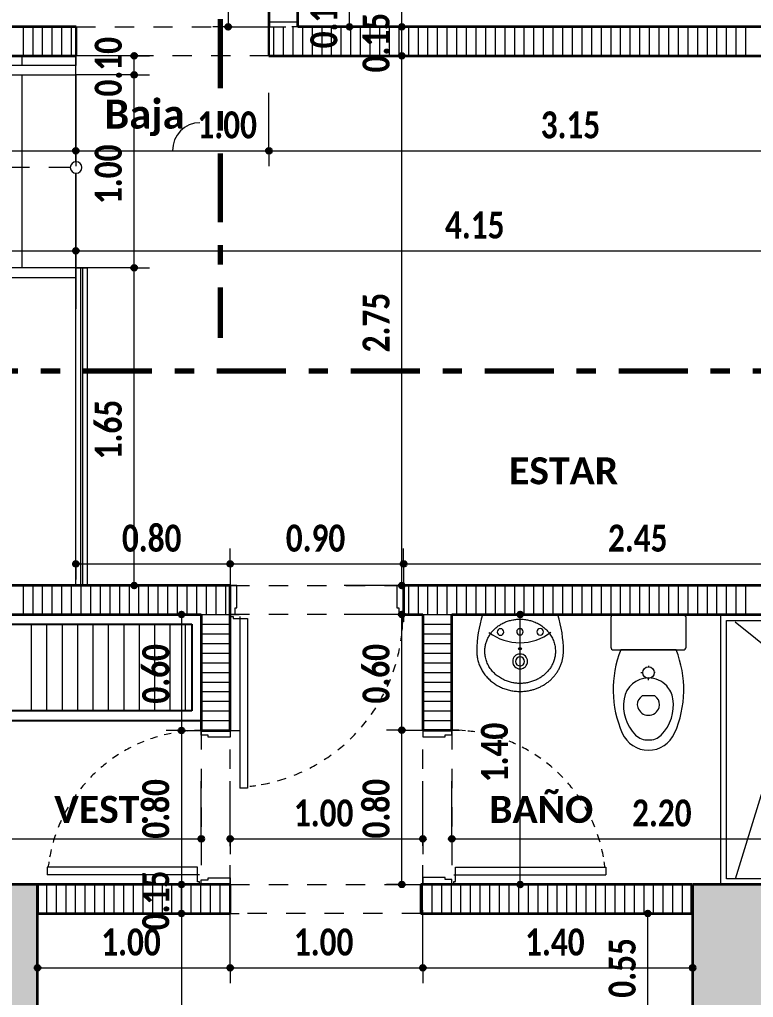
# Model space of a CAD drawing. Header units: metres. Extents: x -144 to 1000, y -717 to 29.
# Drawn here: x 891.48 to 895.29, y -557.86 to -552.79 of the extents above; entities that cross this region are included whole.
import ezdxf

# ---------------------------------------------------------------- set-up
doc = ezdxf.new("R2010")
doc.units = ezdxf.units.M
for name, pattern in [('Basculante', [0.11625, 0.075, -0.04125]), ('basculante modificado', [0.18, 0.1125, -0.0675]), ('Dash Dot 3_16_', [0.595313, 0.357187, -0.119063, 0, -0.119063]), ('Trazo', [0.45, 0.225, -0.225])]:
    doc.linetypes.add(name, pattern=pattern)
doc.layers.get('0').update_dxf_attribs({"color": 1})
for name, color, linetype, lineweight in [('A-ANNO-DIMS', 1, 'Continuous', 9), ('A-DETL', 1, 'Continuous', 9), ('A-DETL-GENF', 1, 'Continuous', 9), ('A-DETL-MEDM', 1, 'Continuous', 30), ('A-DETL-THIN', 1, 'Continuous', 9), ('A-DOOR', 1, 'Continuous', 9), ('A-DOOR-FRAM', 1, 'Continuous', 9), ('A-DOOR-HDLN', 1, 'Trazo', 20), ('A-FLOR', 2, 'Continuous', 9), ('A-FLOR-HRAL', 1, 'Continuous', 9), ('A-GENM', 1, 'Continuous', 9), ('A-WALL', 4, 'Continuous', 9), ('G-ANNO-SYMB', 1, 'Continuous', 9), ('G-ANNO-TEXT', 2, 'Continuous', 9), ('P-SANR-FIXT', 1, 'Continuous', 9), ('S-COLS', 7, 'Continuous', 9)]:
    doc.layers.add(name, color=color, linetype=linetype, lineweight=lineweight)
doc.layers.add('A-WALL-PATT', color=7, linetype='Continuous', lineweight=35, true_color=0x9c9c9c)
doc.styles.add('Calibri_B', font='calibrib.ttf', dxfattribs={"height": 0.165})
doc.styles.add('Calibri_B_1', font='calibrib.ttf', dxfattribs={"height": 0.135})
doc.styles.add('Calibri_B_4', font='calibrib.ttf', dxfattribs={"height": 0.1125})

# ---------------------------------------------------------------- blocks, each defined once
blk = doc.blocks.new('J')
at = {"layer": 'A-ANNO-DIMS', "lineweight": 25}
h = blk.add_hatch(color=256, dxfattribs=at)
edge = h.paths.add_edge_path()
edge.add_arc((885.8591, -493.9757), 0.015, 0, 360)
h = blk.add_hatch(color=256, dxfattribs=at)
edge = h.paths.add_edge_path()
edge.add_arc((886.4896, -493.9757), 0.015, 0, 360)
h = blk.add_hatch(color=256, dxfattribs=at)
edge = h.paths.add_edge_path()
edge.add_arc((886.7606, -493.9757), 0.015, 0, 360)
h = blk.add_hatch(color=256, dxfattribs=at)
edge = h.paths.add_edge_path()
edge.add_arc((886.7606, -493.9757), 0.015, 0, 360)
h = blk.add_hatch(color=256, dxfattribs=at)
edge = h.paths.add_edge_path()
edge.add_arc((885.3708, -494.1257), 0.015, 0, 360)
h = blk.add_hatch(color=256, dxfattribs=at)
edge = h.paths.add_edge_path()
edge.add_arc((886.7606, -494.1257), 0.015, 0, 360)
h = blk.add_hatch(color=256, dxfattribs=at)
edge = h.paths.add_edge_path()
edge.add_arc((886.7606, -494.1257), 0.015, 0, 360)
h = blk.add_hatch(color=256, dxfattribs=at)
edge = h.paths.add_edge_path()
edge.add_arc((885.3708, -494.2257), 0.015, 0, 360)
h = blk.add_hatch(color=256, dxfattribs=at)
edge = h.paths.add_edge_path()
edge.add_arc((885.3708, -494.2257), 0.015, 0, 360)
h = blk.add_hatch(color=256, dxfattribs=at)
edge = h.paths.add_edge_path()
edge.add_arc((885.0692, -494.6186), 0.015, 0, 360)
h = blk.add_hatch(color=256, dxfattribs=at)
edge = h.paths.add_edge_path()
edge.add_arc((885.0692, -494.6186), 0.015, 0, 360)
h = blk.add_hatch(color=256, dxfattribs=at)
edge = h.paths.add_edge_path()
edge.add_arc((886.0711, -494.6186), 0.015, 0, 360)
h = blk.add_hatch(color=256, dxfattribs=at)
edge = h.paths.add_edge_path()
edge.add_arc((886.0711, -494.6186), 0.015, 0, 360)
h = blk.add_hatch(color=256, dxfattribs=at)
edge = h.paths.add_edge_path()
edge.add_arc((885.0692, -495.1379), 0.015, 0, 360)
h = blk.add_hatch(color=256, dxfattribs=at)
edge = h.paths.add_edge_path()
edge.add_arc((885.0692, -495.1379), 0.015, 0, 360)
h = blk.add_hatch(color=256, dxfattribs=at)
edge = h.paths.add_edge_path()
edge.add_arc((885.3708, -495.2257), 0.015, 0, 360)
h = blk.add_hatch(color=256, dxfattribs=at)
edge = h.paths.add_edge_path()
edge.add_arc((885.3708, -495.2257), 0.015, 0, 360)
h = blk.add_hatch(color=256, dxfattribs=at)
edge = h.paths.add_edge_path()
edge.add_arc((885.0692, -496.7623), 0.015, 0, 360)
h = blk.add_hatch(color=256, dxfattribs=at)
edge = h.paths.add_edge_path()
edge.add_arc((885.8699, -496.7623), 0.015, 0, 360)
h = blk.add_hatch(color=256, dxfattribs=at)
edge = h.paths.add_edge_path()
edge.add_arc((885.8699, -496.7623), 0.015, 0, 360)
h = blk.add_hatch(color=256, dxfattribs=at)
edge = h.paths.add_edge_path()
edge.add_arc((886.7699, -496.7623), 0.015, 0, 360)
h = blk.add_hatch(color=256, dxfattribs=at)
edge = h.paths.add_edge_path()
edge.add_arc((886.7699, -496.7623), 0.015, 0, 360)
h = blk.add_hatch(color=256, dxfattribs=at)
edge = h.paths.add_edge_path()
edge.add_arc((885.3708, -496.8744), 0.015, 0, 360)
h = blk.add_hatch(color=256, dxfattribs=at)
edge = h.paths.add_edge_path()
edge.add_arc((886.7606, -496.8744), 0.015, 0, 360)
h = blk.add_hatch(color=256, dxfattribs=at)
edge = h.paths.add_edge_path()
edge.add_arc((885.6171, -497.0244), 0.015, 0, 360)
h = blk.add_hatch(color=256, dxfattribs=at)
edge = h.paths.add_edge_path()
edge.add_arc((886.7606, -497.0244), 0.015, 0, 360)
h = blk.add_hatch(color=256, dxfattribs=at)
edge = h.paths.add_edge_path()
edge.add_arc((887.3749, -497.0244), 0.015, 0, 360)
h = blk.add_hatch(color=256, dxfattribs=at)
edge = h.paths.add_edge_path()
edge.add_arc((885.6171, -497.6255), 0.015, 0, 360)
h = blk.add_hatch(color=256, dxfattribs=at)
edge = h.paths.add_edge_path()
edge.add_arc((885.6171, -497.6255), 0.015, 0, 360)
h = blk.add_hatch(color=256, dxfattribs=at)
edge = h.paths.add_edge_path()
edge.add_arc((886.7606, -497.6244), 0.015, 0, 360)
h = blk.add_hatch(color=256, dxfattribs=at)
edge = h.paths.add_edge_path()
edge.add_arc((886.7606, -497.6244), 0.015, 0, 360)
h = blk.add_hatch(color=256, dxfattribs=at)
edge = h.paths.add_edge_path()
edge.add_arc((885.7199, -498.1881), 0.015, 0, 360)
h = blk.add_hatch(color=256, dxfattribs=at)
edge = h.paths.add_edge_path()
edge.add_arc((885.8699, -498.1881), 0.015, 0, 360)
h = blk.add_hatch(color=256, dxfattribs=at)
edge = h.paths.add_edge_path()
edge.add_arc((886.8699, -498.1881), 0.015, 0, 360)
h = blk.add_hatch(color=256, dxfattribs=at)
edge = h.paths.add_edge_path()
edge.add_arc((887.0199, -498.1881), 0.015, 0, 360)
h = blk.add_hatch(color=256, dxfattribs=at)
edge = h.paths.add_edge_path()
edge.add_arc((885.6171, -498.4255), 0.015, 0, 360)
h = blk.add_hatch(color=256, dxfattribs=at)
edge = h.paths.add_edge_path()
edge.add_arc((885.6171, -498.4255), 0.015, 0, 360)
h = blk.add_hatch(color=256, dxfattribs=at)
edge = h.paths.add_edge_path()
edge.add_arc((886.7606, -498.4244), 0.015, 0, 360)
h = blk.add_hatch(color=256, dxfattribs=at)
edge = h.paths.add_edge_path()
edge.add_arc((887.3749, -498.4254), 0.015, 0, 360)
h = blk.add_hatch(color=256, dxfattribs=at)
edge = h.paths.add_edge_path()
edge.add_arc((885.6171, -498.5754), 0.015, 0, 360)
h = blk.add_hatch(color=256, dxfattribs=at)
edge = h.paths.add_edge_path()
edge.add_arc((885.6171, -498.5754), 0.015, 0, 360)
h = blk.add_hatch(color=256, dxfattribs=at)
edge = h.paths.add_edge_path()
edge.add_arc((888.0379, -498.5754), 0.015, 0, 360)
h = blk.add_hatch(color=256, dxfattribs=at)
edge = h.paths.add_edge_path()
edge.add_arc((884.8701, -498.8573), 0.015, 0, 360)
h = blk.add_hatch(color=256, dxfattribs=at)
edge = h.paths.add_edge_path()
edge.add_arc((885.8699, -498.8573), 0.015, 0, 360)
h = blk.add_hatch(color=256, dxfattribs=at)
edge = h.paths.add_edge_path()
edge.add_arc((885.8699, -498.8573), 0.015, 0, 360)
h = blk.add_hatch(color=256, dxfattribs=at)
edge = h.paths.add_edge_path()
edge.add_arc((886.8699, -498.8573), 0.015, 0, 360)
h = blk.add_hatch(color=256, dxfattribs=at)
edge = h.paths.add_edge_path()
edge.add_arc((886.8699, -498.8573), 0.015, 0, 360)
h = blk.add_hatch(color=256, dxfattribs=at)
edge = h.paths.add_edge_path()
edge.add_arc((888.2701, -498.8573), 0.015, 0, 360)
at = {"layer": 'S-COLS', "true_color": 0x5c5c5c}
h = blk.add_hatch(color=251, dxfattribs=at)
h.paths.add_polyline_path([(870.37, -509.2755), (870.87, -509.2755), (870.87, -508.3755), (870.37, -508.3755), (870.37, -509.0244)])
h.paths.add_polyline_path([(888.6298, -509.2755), (888.6698, -509.2755), (888.6698, -508.3755), (888.1698, -508.3755), (888.1698, -509.2755), (888.5948, -509.2755)])
h.paths.add_polyline_path([(878.57, -509.2754), (878.57, -508.3754), (878.07, -508.3754), (878.07, -509.2754)])
h.paths.add_polyline_path([(884.87, -501.5754), (884.8701, -501.5754), (884.8698, -498.4254), (884.3701, -498.4255), (884.3701, -501.5754), (884.72, -501.5754)])
h.paths.add_polyline_path([(876.2698, -501.5754), (876.27, -501.5752), (876.2696, -501.0755), (874.5698, -501.0755), (874.5698, -498.9255), (876.2701, -498.9255), (876.2696, -498.4255), (874.2698, -498.4256), (874.2699, -501.5754), (876.2696, -501.5754)])
h.paths.add_polyline_path([(878.57, -501.5754), (878.57, -500.6754), (878.07, -500.6754), (878.07, -501.5754)])
h.paths.add_polyline_path([(870.3699, -501.5754), (870.8699, -501.5754), (870.8699, -500.8755), (870.3699, -500.8755), (870.3699, -501.5004)])
h.paths.add_polyline_path([(888.6701, -501.5754), (888.6701, -500.8755), (888.2701, -500.8755), (888.2701, -501.5754)])
h.paths.add_polyline_path([(878.5701, -499.3255), (878.5701, -498.4255), (878.0701, -498.4255), (878.0701, -499.3255)])
h.paths.add_polyline_path([(870.8698, -499.1255), (870.8698, -498.4244), (870.3698, -498.4255), (870.3698, -499.1255), (870.7279, -499.1255)])
h.paths.add_polyline_path([(888.5707, -499.1255), (888.6701, -499.1255), (888.6701, -498.4244), (888.2701, -498.4255), (888.2701, -499.1255), (888.5457, -499.1255)])
h.paths.add_polyline_path([(888.605, -490.4255), (888.67, -490.4255), (888.67, -489.5255), (888.17, -489.5255), (888.17, -490.4255), (888.5364, -490.4255)])
h.paths.add_polyline_path([(878.42, -490.4255), (878.57, -490.4255), (878.57, -489.5255), (878.07, -489.5255), (878.07, -490.4255), (878.27, -490.4255)])
h.paths.add_polyline_path([(870.57, -489.8255), (871.47, -489.8255), (871.47, -489.3255), (870.57, -489.3255), (870.57, -489.7155)])
at = {"layer": 'A-ANNO-DIMS'}
for p, q in [((886.7606, -493.9757), (886.7606, -490.4255)), ((885.8591, -492.5757), (885.8591, -493.9757)), ((886.4896, -493.9757), (886.4896, -493.8757)), ((885.8591, -493.9757), (885.7791, -493.9757)), ((885.8591, -493.9757), (886.1591, -493.9757)), ((886.4896, -493.9757), (886.1896, -493.9757)), ((886.7606, -493.9757), (886.4606, -493.9757)), ((886.7606, -493.9757), (886.4606, -493.9757)), ((886.4896, -493.9757), (886.5696, -493.9757)), ((886.7606, -494.1257), (886.7606, -493.9757)), ((886.7606, -493.9757), (886.8406, -493.9757)), ((886.7606, -493.9757), (886.8406, -493.9757)), ((885.3708, -494.1257), (885.0708, -494.1257)), ((885.3708, -494.2257), (885.3708, -494.1257)), ((885.3708, -494.1257), (885.4508, -494.1257)), ((886.7606, -494.1257), (886.4606, -494.1257)), ((886.7606, -494.1257), (886.4606, -494.1257)), ((886.7606, -496.8744), (886.7606, -494.1257)), ((886.7606, -494.1257), (886.8406, -494.1257)), ((886.7606, -494.1257), (886.8406, -494.1257)), ((885.3708, -494.2257), (885.0708, -494.2257)), ((885.3708, -494.2257), (885.0708, -494.2257)), ((885.3708, -495.2257), (885.3708, -494.2257)), ((885.3708, -494.2257), (885.4508, -494.2257)), ((885.3708, -494.2257), (885.4508, -494.2257)), ((885.0692, -494.6186), (885.0692, -494.3186)), ((885.0692, -494.6186), (885.0692, -494.3186)), ((886.0711, -494.6186), (886.0711, -494.3186)), ((886.0711, -494.6186), (886.0711, -494.3186)), ((881.17, -494.6186), (885.0692, -494.6186)), ((885.0692, -494.6186), (885.0692, -494.6986)), ((885.0692, -494.6186), (886.0711, -494.6186)), ((885.0692, -494.6186), (885.0692, -494.6986)), ((886.0711, -494.6186), (886.0711, -494.6986)), ((886.0711, -494.6186), (889.22, -494.6186)), ((886.0711, -494.6186), (886.0711, -494.6986)), ((885.0692, -495.1379), (885.0692, -494.8379)), ((885.0692, -495.1379), (885.0692, -495.0579)), ((882.2697, -495.1379), (885.0692, -495.1379)), ((885.0692, -495.1379), (885.0692, -495.2179)), ((885.0692, -495.1379), (889.22, -495.1379)), ((885.0692, -495.1379), (885.0692, -495.4379)), ((885.3708, -495.2257), (885.0708, -495.2257)), ((885.3708, -495.2257), (885.0708, -495.2257)), ((885.3708, -496.8744), (885.3708, -495.2257)), ((885.3708, -495.2257), (885.4508, -495.2257)), ((885.3708, -495.2257), (885.4508, -495.2257)), ((885.0692, -496.7623), (885.0692, -496.4623)), ((885.8699, -496.7623), (885.8699, -496.6823)), ((885.8699, -496.7623), (885.8699, -496.6823)), ((886.7699, -496.7623), (886.7699, -496.6823)), ((886.7699, -496.7623), (886.7699, -496.6823)), ((885.0692, -496.7623), (885.8699, -496.7623)), ((885.0692, -496.7623), (885.0692, -496.8423)), ((885.8699, -496.7623), (885.8699, -497.0623)), ((885.8699, -496.7623), (886.7699, -496.7623)), ((885.8699, -496.7623), (885.8699, -497.0623)), ((886.7699, -496.7623), (886.7699, -497.0623)), ((886.7699, -496.7623), (889.22, -496.7623)), ((886.7699, -496.7623), (886.7699, -497.0623)), ((885.3708, -496.8744), (885.0708, -496.8744)), ((885.3708, -496.8744), (885.4508, -496.8744)), ((886.7606, -496.8744), (886.4606, -496.8744)), ((886.7606, -496.8744), (886.8406, -496.8744)), ((885.6171, -497.0244), (885.5371, -497.0244)), ((885.6171, -497.0244), (885.6171, -497.6255)), ((885.6171, -497.0244), (885.9171, -497.0244)), ((886.7606, -497.0244), (886.4606, -497.0244)), ((886.7606, -497.6244), (886.7606, -497.0244)), ((886.7606, -497.0244), (886.8406, -497.0244)), ((887.3749, -497.0244), (887.0749, -497.0244)), ((887.3749, -498.4254), (887.3749, -497.0244)), ((887.3749, -497.0244), (887.4549, -497.0244)), ((885.6171, -497.6255), (885.5371, -497.6255)), ((885.6171, -497.6255), (885.5371, -497.6255)), ((885.6171, -497.6255), (885.9171, -497.6255)), ((885.6171, -497.6255), (885.6171, -498.4255)), ((885.6171, -497.6255), (885.9171, -497.6255)), ((886.7606, -497.6244), (886.6806, -497.6244)), ((886.7606, -497.6244), (886.6806, -497.6244)), ((886.7606, -498.4244), (886.7606, -497.6244)), ((886.7606, -497.6244), (887.0606, -497.6244)), ((886.7606, -497.6244), (887.0606, -497.6244)), ((885.7199, -498.1881), (885.7199, -497.8881)), ((885.8699, -498.1881), (885.8699, -497.8881)), ((886.8699, -498.1881), (886.8699, -497.8881)), ((887.0199, -498.1881), (887.0199, -497.8881)), ((883.1158, -498.1881), (885.7199, -498.1881)), ((885.7199, -498.1881), (885.7199, -498.2681)), ((885.8699, -498.1881), (886.8699, -498.1881)), ((885.8699, -498.1881), (885.8699, -498.2681)), ((886.8699, -498.1881), (886.8699, -498.2681)), ((887.0199, -498.1881), (889.22, -498.1881)), ((887.0199, -498.1881), (887.0199, -498.2681)), ((885.6171, -498.4255), (885.5371, -498.4255)), ((885.6171, -498.4255), (885.5371, -498.4255)), ((885.6171, -498.4255), (885.6171, -498.5754)), ((885.6171, -498.4255), (885.9171, -498.4255)), ((885.6171, -498.4255), (885.9171, -498.4255)), ((886.7606, -498.4244), (886.6806, -498.4244)), ((886.7606, -498.4244), (887.0606, -498.4244)), ((887.3749, -498.4254), (887.0749, -498.4254)), ((887.3749, -498.4254), (887.4549, -498.4254)), ((884.8701, -498.8573), (884.8701, -498.5573)), ((885.6171, -498.5754), (885.5371, -498.5754)), ((885.6171, -498.5754), (885.5371, -498.5754)), ((885.6171, -498.5754), (885.9171, -498.5754)), ((885.6171, -498.5754), (885.6171, -501.9754)), ((885.6171, -498.5754), (885.9171, -498.5754)), ((885.8699, -498.8573), (885.8699, -498.5573)), ((885.8699, -498.8573), (885.8699, -498.5573)), ((886.8699, -498.8573), (886.8699, -498.5573)), ((886.8699, -498.8573), (886.8699, -498.5573)), ((888.0379, -498.5754), (887.7379, -498.5754)), ((888.0379, -499.1255), (888.0379, -498.5754)), ((888.0379, -498.5754), (888.1179, -498.5754)), ((888.2701, -498.8573), (888.2701, -498.5573)), ((884.8701, -498.8573), (885.8699, -498.8573)), ((884.8701, -498.8573), (884.8701, -498.9373)), ((885.8699, -498.8573), (885.8699, -498.9373)), ((885.8699, -498.8573), (886.8699, -498.8573)), ((885.8699, -498.8573), (885.8699, -498.9373)), ((886.8699, -498.8573), (886.8699, -498.9373)), ((886.8699, -498.8573), (888.2701, -498.8573)), ((886.8699, -498.8573), (886.8699, -498.9373)), ((888.2701, -498.8573), (888.2701, -498.9373))]:
    blk.add_line(p, q, dxfattribs=at)
at = {"layer": 'A-ANNO-DIMS', "lineweight": 25}
for centre in [(885.8591, -493.9757), (886.4896, -493.9757), (886.7606, -493.9757), (886.7606, -493.9757), (885.3708, -494.1257), (886.7606, -494.1257), (886.7606, -494.1257), (885.3708, -494.2257), (885.3708, -494.2257), (885.0692, -494.6186), (885.0692, -494.6186), (886.0711, -494.6186), (886.0711, -494.6186), (885.0692, -495.1379), (885.0692, -495.1379), (885.3708, -495.2257), (885.3708, -495.2257), (885.0692, -496.7623), (885.8699, -496.7623), (885.8699, -496.7623), (886.7699, -496.7623), (886.7699, -496.7623), (885.3708, -496.8744), (886.7606, -496.8744), (885.6171, -497.0244), (886.7606, -497.0244), (887.3749, -497.0244), (885.6171, -497.6255), (885.6171, -497.6255), (886.7606, -497.6244), (886.7606, -497.6244), (885.7199, -498.1881), (885.8699, -498.1881), (886.8699, -498.1881), (887.0199, -498.1881), (885.6171, -498.4255), (885.6171, -498.4255), (886.7606, -498.4244), (887.3749, -498.4254), (885.6171, -498.5754), (885.6171, -498.5754), (888.0379, -498.5754), (884.8701, -498.8573), (885.8699, -498.8573), (885.8699, -498.8573), (886.8699, -498.8573), (886.8699, -498.8573), (888.2701, -498.8573)]:
    blk.add_circle(centre, 0.015, dxfattribs=at)
at = {"layer": 'A-ANNO-DIMS'}
blk.add_ellipse((885.7125, -494.6186), major_axis=(0, 0.1451), ratio=0.981047, start_param=0, end_param=1.570796, dxfattribs=at)
at = {"layer": 'A-DETL', "color": 7}
blk.add_line((881.1699, -494.1257), (885.0692, -494.1257), dxfattribs=at)
at = {"layer": 'A-DETL', "color": 7, "linetype": 'basculante modificado'}
blk.add_line((885.0401, -494.7057), (883.9492, -494.7057), dxfattribs=at)
at = {"layer": 'A-DETL-GENF', "linetype": 'Basculante'}
for p, q in [((885.0711, -493.9757), (886.0711, -493.9757)), ((886.0711, -494.1257), (885.0711, -494.1257)), ((885.8699, -497.0244), (885.8699, -496.8744)), ((885.8699, -496.8744), (886.7699, -496.8744)), ((886.7699, -496.8744), (886.7699, -497.0244)), ((886.7699, -497.0244), (885.8699, -497.0244)), ((885.8699, -497.6255), (885.7199, -497.6255)), ((885.7199, -497.6255), (885.7199, -498.4255)), ((885.8699, -498.4255), (885.8699, -497.6255)), ((886.8699, -498.4244), (886.8699, -497.6244)), ((886.8699, -497.6244), (887.0199, -497.6244)), ((887.0199, -497.6244), (887.0199, -498.4244)), ((885.7199, -498.4255), (885.8699, -498.4255)), ((885.8699, -498.4254), (886.8599, -498.4254)), ((887.0199, -498.4244), (886.8699, -498.4244)), ((886.8599, -498.5754), (885.8699, -498.5754))]:
    blk.add_line(p, q, dxfattribs=at)
at = {"layer": 'A-DETL-GENF', "color": 251, "true_color": 0x535353}
for p, q in [((884.8386, -497.5244), (884.8386, -497.0744)), ((884.9186, -497.5244), (884.9186, -497.0744)), ((884.9986, -497.5244), (884.9986, -497.0744)), ((885.0786, -497.5244), (885.0786, -497.0744)), ((885.1586, -497.5244), (885.1586, -497.0744)), ((885.2386, -497.5244), (885.2386, -497.0744)), ((885.3186, -497.5244), (885.3186, -497.0744)), ((885.3986, -497.5244), (885.3986, -497.0744)), ((885.4786, -497.5244), (885.4786, -497.0744)), ((885.5586, -497.5244), (885.5586, -497.0744)), ((885.6386, -497.5244), (885.6386, -497.0744))]:
    blk.add_line(p, q, dxfattribs=at)
at = {"layer": 'A-DETL-MEDM'}
for p, q in [((885.0711, -494.1257), (885.0711, -493.9757)), ((886.0711, -493.9757), (886.0711, -494.1257)), ((885.8699, -498.5754), (885.8699, -498.4254)), ((886.8599, -498.4254), (886.8599, -498.5754))]:
    blk.add_line(p, q, dxfattribs=at)
at = {"layer": 'A-DETL-THIN'}
for p, q in [((884.7892, -494.1757), (884.7892, -494.1257)), ((885.0692, -494.1757), (885.0692, -494.1257)), ((885.0692, -494.1757), (883.1423, -494.1757)), ((885.0692, -494.2257), (885.0692, -494.1757)), ((883.1423, -494.2257), (885.0692, -494.2257)), ((884.7892, -495.2257), (884.7892, -494.2257)), ((885.0692, -494.6756), (885.0692, -494.2257)), ((885.0692, -495.2257), (885.0692, -494.7354)), ((885.0692, -495.2257), (883.1423, -495.2257)), ((885.0692, -495.2757), (885.0692, -495.2257)), ((883.1423, -495.2757), (885.0692, -495.2757)), ((885.6699, -497.0744), (883.7658, -497.0744)), ((885.6699, -497.5244), (885.6699, -497.0744)), ((883.7658, -497.5244), (885.6699, -497.5244))]:
    blk.add_line(p, q, dxfattribs=at)
for start, end in [(0, 180), (180, 0)]:
    blk.add_arc((885.07, -494.7055), 0.03, start, end, dxfattribs=at)
at = {"layer": 'A-DOOR'}
for p, q in [((885.8699, -497.0244), (885.8699, -496.8744)), ((885.7199, -498.4255), (885.8699, -498.4255)), ((887.0199, -498.4244), (886.8699, -498.4244))]:
    blk.add_line(p, q, dxfattribs=at)
at = {"layer": 'A-DOOR', "lineweight": 15}
for p, q in [((885.8699, -497.0344), (885.8849, -497.0344)), ((885.8849, -497.0344), (885.8849, -497.0444)), ((885.8849, -497.0444), (885.9599, -497.0444)), ((885.9199, -497.0344), (885.9199, -497.9244)), ((885.9599, -497.0444), (885.9599, -497.9244)), ((885.9599, -497.9244), (885.9199, -497.9244)), ((884.9199, -498.3355), (884.9199, -498.3755)), ((885.6999, -498.3355), (884.9199, -498.3355)), ((885.6999, -498.4105), (885.6999, -498.3355)), ((887.0399, -498.3344), (887.8199, -498.3344)), ((887.0399, -498.4094), (887.0399, -498.3344)), ((887.8199, -498.3344), (887.8199, -498.3744)), ((885.7099, -498.3755), (884.9199, -498.3755)), ((887.0299, -498.3744), (887.8199, -498.3744)), ((885.7099, -498.4105), (885.6999, -498.4105)), ((885.7099, -498.4255), (885.7099, -498.4105)), ((887.0299, -498.4094), (887.0399, -498.4094)), ((887.0299, -498.4244), (887.0299, -498.4094))]:
    blk.add_line(p, q, dxfattribs=at)
at = {"layer": 'A-DOOR'}
for centre, radius, start, end in [((885.8714, -497.0265), 0.8947, 354.8602, 0), ((885.8714, -497.0265), 0.8947, 351.4009, 354.0571), ((885.8714, -497.0265), 0.8947, 346.0919, 348.7462), ((885.8714, -497.0265), 0.8947, 340.7809, 343.4371), ((885.8714, -497.0265), 0.8947, 335.4605, 338.1223), ((885.8714, -497.0265), 0.8947, 330.1233, 332.7944), ((885.8714, -497.0265), 0.8947, 324.7622, 327.4462), ((885.8714, -497.0265), 0.8947, 319.3702, 322.0705), ((885.7199, -498.4255), 0.8, 90, 95.1398), ((887.0199, -498.4244), 0.8, 84.8602, 90), ((885.7199, -498.4255), 0.8, 106.5629, 109.2191), ((885.7199, -498.4255), 0.8, 101.2538, 103.9081), ((885.7199, -498.4255), 0.8, 95.9429, 98.5991), ((885.8714, -497.0265), 0.8947, 313.9406, 316.6605), ((887.0199, -498.4244), 0.8, 81.4009, 84.0571), ((887.0199, -498.4244), 0.8, 76.0919, 78.7462), ((887.0199, -498.4244), 0.8, 70.7809, 73.4371), ((885.7199, -498.4255), 0.8, 117.2056, 119.8767), ((885.7199, -498.4255), 0.8, 111.8777, 114.5395), ((885.8714, -497.0265), 0.8947, 308.4672, 311.2097), ((887.0199, -498.4244), 0.8, 65.4605, 68.1223), ((887.0199, -498.4244), 0.8, 60.1233, 62.7944), ((885.7199, -498.4255), 0.8, 122.5538, 125.2378), ((885.8714, -497.0265), 0.8947, 302.9441, 305.7122), ((887.0199, -498.4244), 0.8, 54.7622, 57.4462), ((885.7199, -498.4255), 0.8, 127.9295, 130.6298), ((885.8714, -497.0265), 0.8947, 297.366, 300.1622), ((887.0199, -498.4244), 0.8, 49.3702, 52.0705), ((885.7199, -498.4255), 0.8, 133.3395, 136.0594), ((885.8714, -497.0265), 0.8947, 285.8316, 288.8857), ((885.8714, -497.0265), 0.8947, 291.7283, 294.5549), ((887.0199, -498.4244), 0.8, 43.9406, 46.6605), ((885.7199, -498.4255), 0.8, 138.7903, 141.5328), ((885.8714, -497.0265), 0.8947, 276.4594, 278.45), ((885.8714, -497.0265), 0.8947, 280.2582, 283.1511), ((885.8714, -497.0265), 0.8947, 280.2582, 283.1511), ((887.0199, -498.4244), 0.8, 38.4672, 41.2097), ((885.7199, -498.4255), 0.8, 144.2878, 147.0559), ((887.0199, -498.4244), 0.8, 32.9441, 35.7122), ((885.7199, -498.4255), 0.8, 149.8378, 152.634), ((887.0199, -498.4244), 0.8, 27.366, 30.1622), ((885.7199, -498.4255), 0.8, 155.4451, 158.2717), ((887.0199, -498.4244), 0.8, 21.7283, 24.5549), ((885.7199, -498.4255), 0.8, 161.1143, 164.1684), ((887.0199, -498.4244), 0.8, 15.8316, 18.8857), ((885.7199, -498.4255), 0.8, 166.8489, 169.7418), ((885.7199, -498.4255), 0.8, 166.8489, 169.7418), ((887.0199, -498.4244), 0.8, 10.2582, 13.1511), ((887.0199, -498.4244), 0.8, 10.2582, 13.1511), ((885.7199, -498.4255), 0.8, 171.55, 173.5406), ((887.0199, -498.4244), 0.8, 6.4594, 8.45)]:
    blk.add_arc(centre, radius, start, end, dxfattribs=at)
at = {"layer": 'A-DOOR-FRAM'}
for p, q in [((885.9049, -496.8744), (885.8699, -496.8744)), ((885.9049, -496.9894), (885.9049, -496.8744)), ((886.7699, -496.8744), (886.7349, -496.8744)), ((886.7349, -496.8744), (886.7349, -496.9894)), ((885.8949, -497.0244), (885.8949, -496.9894)), ((885.8949, -496.9894), (885.9049, -496.9894)), ((886.7349, -496.9894), (886.7449, -496.9894)), ((886.7449, -496.9894), (886.7449, -497.0244)), ((885.8699, -497.0244), (885.8949, -497.0244)), ((886.7449, -497.0244), (886.7699, -497.0244)), ((885.7199, -497.6505), (885.7199, -497.6255)), ((885.8699, -497.6255), (885.8699, -497.6605)), ((886.8699, -497.6244), (886.8699, -497.6594)), ((887.0199, -497.6494), (887.0199, -497.6244)), ((885.7549, -497.6505), (885.7199, -497.6505)), ((885.7549, -497.6605), (885.7549, -497.6505)), ((885.8699, -497.6605), (885.7549, -497.6605)), ((886.8699, -497.6594), (886.9849, -497.6594)), ((886.9849, -497.6594), (886.9849, -497.6494)), ((886.9849, -497.6494), (887.0199, -497.6494)), ((885.7199, -498.4005), (885.7549, -498.4005)), ((885.7199, -498.4254), (885.7199, -498.4005)), ((885.7549, -498.3905), (885.8699, -498.3905)), ((885.7549, -498.4005), (885.7549, -498.3905)), ((885.8699, -498.3905), (885.8699, -498.4254)), ((886.8699, -498.3894), (886.8699, -498.4244)), ((886.9849, -498.3894), (886.8699, -498.3894)), ((886.9849, -498.3994), (886.9849, -498.3894)), ((887.0199, -498.3994), (886.9849, -498.3994)), ((887.0199, -498.4244), (887.0199, -498.3994))]:
    blk.add_line(p, q, dxfattribs=at)
at = {"layer": 'A-DOOR-HDLN'}
for p, q in [((886.7699, -496.8744), (886.7699, -497.0244)), ((885.8699, -497.6255), (885.7199, -497.6255)), ((886.8699, -497.6244), (887.0199, -497.6244))]:
    blk.add_line(p, q, dxfattribs=at)
at = {"layer": 'A-FLOR'}
for p, q in [((885.0692, -494.1255), (885.0692, -494.1757)), ((885.0692, -494.2257), (885.0692, -494.6756)), ((885.0692, -494.7354), (885.0692, -495.2257))]:
    blk.add_line(p, q, dxfattribs=at)
at = {"layer": 'A-FLOR-HRAL'}
for p, q in [((885.0692, -495.2257), (885.0932, -495.2257)), ((885.0932, -495.2257), (885.1052, -495.2257)), ((885.0932, -495.2257), (885.0932, -496.8744)), ((885.1052, -496.8744), (885.1052, -495.2257)), ((885.1052, -495.2257), (885.1292, -495.2257)), ((885.1292, -496.8744), (885.1292, -495.2257)), ((885.0692, -496.8744), (885.0692, -495.2757))]:
    blk.add_line(p, q, dxfattribs=at)
at = {"layer": 'A-GENM', "lineweight": 25}
for p, q in [((885.7199, -497.0244), (883.7158, -497.0244)), ((885.7199, -497.5744), (885.7199, -497.0244)), ((883.7658, -497.0744), (885.6699, -497.0744)), ((885.6699, -497.0744), (885.6699, -497.5244)), ((885.6699, -497.5244), (883.7658, -497.5244)), ((883.7158, -497.5744), (885.7199, -497.5744))]:
    blk.add_line(p, q, dxfattribs=at)
at = {"layer": 'A-WALL', "lineweight": 35}
for p, q in [((886.07, -493.8757), (886.07, -493.9757)), ((886.22, -493.9757), (886.22, -493.8757)), ((885.0711, -493.9757), (883.52, -493.9757)), ((889.22, -493.9757), (886.22, -493.9757)), ((881.17, -494.1257), (885.0711, -494.1257)), ((886.0711, -494.1257), (889.22, -494.1257)), ((885.8699, -496.8744), (882.3197, -496.8744)), ((885.8699, -497.6255), (885.8699, -496.8744)), ((889.22, -496.8744), (886.7699, -496.8744)), ((886.7699, -496.8744), (886.7699, -497.0244)), ((883.1158, -497.0244), (885.7199, -497.0244)), ((885.7199, -497.0244), (885.7199, -497.6255)), ((886.7699, -497.0244), (886.8699, -497.0244)), ((886.8699, -497.0244), (886.8699, -497.6244)), ((887.0199, -497.0244), (889.22, -497.0244)), ((887.0199, -497.6244), (887.0199, -497.0244)), ((885.7199, -497.6255), (885.8699, -497.6255)), ((886.8699, -497.6244), (887.0199, -497.6244)), ((885.8699, -498.4254), (884.87, -498.4254)), ((884.87, -498.4254), (884.87, -498.5754)), ((886.8699, -498.4254), (886.8599, -498.4254)), ((886.8699, -498.4244), (886.8699, -498.4254)), ((887.0199, -498.4244), (886.8699, -498.4244)), ((887.0199, -498.4254), (887.0199, -498.4244)), ((888.2657, -498.4254), (887.0199, -498.4254)), ((888.2657, -498.5754), (888.2657, -498.4254)), ((884.87, -498.5754), (885.8699, -498.5754)), ((886.8599, -498.5754), (888.2657, -498.5754))]:
    blk.add_line(p, q, dxfattribs=at)
at = {"layer": 'A-WALL-PATT', "color": 8, "lineweight": 5, "true_color": 0x727272}
for p, q in [((886.0708, -493.9506), (886.22, -493.9506)), ((884.7946, -493.9757), (884.7946, -494.1257)), ((884.8446, -493.9757), (884.8446, -494.1257)), ((884.8946, -493.9757), (884.8946, -494.1257)), ((884.9446, -493.9757), (884.9446, -494.1257)), ((884.9946, -493.9757), (884.9946, -494.1257)), ((885.0446, -493.9757), (885.0446, -494.1257)), ((886.0946, -493.9757), (886.0946, -494.1257)), ((886.1446, -493.9757), (886.1446, -494.1257)), ((886.1946, -493.9757), (886.1946, -494.1257)), ((886.2446, -493.9757), (886.2446, -494.1257)), ((886.2946, -493.9757), (886.2946, -494.1257)), ((886.3446, -493.9757), (886.3446, -494.1257)), ((886.3946, -493.9757), (886.3946, -494.1257)), ((886.4446, -493.9757), (886.4446, -494.1257)), ((886.4946, -493.9757), (886.4946, -494.1257)), ((886.5446, -493.9757), (886.5446, -494.1257)), ((886.5946, -493.9757), (886.5946, -494.1257)), ((886.6446, -493.9757), (886.6446, -494.1257)), ((886.6946, -493.9757), (886.6946, -494.1257)), ((886.7446, -493.9757), (886.7446, -494.1257)), ((886.7946, -493.9757), (886.7946, -494.1257)), ((886.8446, -493.9757), (886.8446, -494.1257)), ((886.8946, -493.9757), (886.8946, -494.1257)), ((886.9446, -493.9757), (886.9446, -494.1257)), ((886.9946, -493.9757), (886.9946, -494.1257)), ((887.0446, -493.9757), (887.0446, -494.1257)), ((887.0946, -493.9757), (887.0946, -494.1257)), ((887.1446, -493.9757), (887.1446, -494.1257)), ((887.1946, -493.9757), (887.1946, -494.1257)), ((887.2446, -493.9757), (887.2446, -494.1257)), ((887.2946, -493.9757), (887.2946, -494.1257)), ((887.3446, -493.9757), (887.3446, -494.1257)), ((887.3946, -493.9757), (887.3946, -494.1257)), ((887.4446, -493.9757), (887.4446, -494.1257)), ((887.4946, -493.9757), (887.4946, -494.1257)), ((887.5446, -493.9757), (887.5446, -494.1257)), ((887.5946, -493.9757), (887.5946, -494.1257)), ((887.6446, -493.9757), (887.6446, -494.1257)), ((887.6946, -493.9757), (887.6946, -494.1257)), ((887.7446, -493.9757), (887.7446, -494.1257)), ((887.7946, -493.9757), (887.7946, -494.1257)), ((887.8446, -493.9757), (887.8446, -494.1257)), ((887.8946, -493.9757), (887.8946, -494.1257)), ((887.9446, -493.9757), (887.9446, -494.1257)), ((887.9946, -493.9757), (887.9946, -494.1257)), ((888.0446, -493.9757), (888.0446, -494.1257)), ((888.0946, -493.9757), (888.0946, -494.1257)), ((888.1446, -493.9757), (888.1446, -494.1257)), ((888.1946, -493.9757), (888.1946, -494.1257)), ((888.2446, -493.9757), (888.2446, -494.1257)), ((888.2946, -493.9757), (888.2946, -494.1257)), ((888.3446, -493.9757), (888.3446, -494.1257)), ((888.3946, -493.9757), (888.3946, -494.1257)), ((888.4446, -493.9757), (888.4446, -494.1257)), ((888.4946, -493.9757), (888.4946, -494.1257)), ((888.5446, -493.9757), (888.5446, -494.1257)), ((884.7946, -496.8747), (884.7946, -497.0244)), ((884.8446, -496.8747), (884.8446, -497.0244)), ((884.8946, -496.8747), (884.8946, -497.0244)), ((884.9446, -496.8746), (884.9446, -497.0244)), ((884.9946, -496.8746), (884.9946, -497.0244)), ((885.0446, -496.8746), (885.0446, -497.0244)), ((885.0946, -496.8746), (885.0946, -497.0244)), ((885.1446, -496.8746), (885.1446, -497.0244)), ((885.1946, -496.8746), (885.1946, -497.0244)), ((885.2446, -496.8746), (885.2446, -497.0244)), ((885.2946, -496.8746), (885.2946, -497.0244)), ((885.3446, -496.8745), (885.3446, -497.0244)), ((885.3946, -496.8745), (885.3946, -497.0244)), ((885.4446, -496.8745), (885.4446, -497.0244)), ((885.4946, -496.8745), (885.4946, -497.0244)), ((885.5446, -496.8745), (885.5446, -497.0244)), ((885.5946, -496.8745), (885.5946, -497.0244)), ((885.6446, -496.8745), (885.6446, -497.0244)), ((885.6946, -496.8745), (885.6946, -497.0244)), ((885.7446, -496.8745), (885.7446, -497.0244)), ((885.7946, -496.8744), (885.7946, -497.0244)), ((885.8446, -496.8744), (885.8446, -497.0244)), ((886.7946, -496.8744), (886.7946, -497.0244)), ((886.8446, -496.8744), (886.8446, -497.0244)), ((886.8946, -496.8744), (886.8946, -497.0244)), ((886.9446, -496.8744), (886.9446, -497.0244)), ((886.9946, -496.8744), (886.9946, -497.0244)), ((887.0446, -496.8744), (887.0446, -497.0244)), ((887.0946, -496.8744), (887.0946, -497.0244)), ((887.1446, -496.8744), (887.1446, -497.0244)), ((887.1946, -496.8744), (887.1946, -497.0244)), ((887.2446, -496.8744), (887.2446, -497.0244)), ((887.2946, -496.8744), (887.2946, -497.0244)), ((887.3446, -496.8744), (887.3446, -497.0244)), ((887.3946, -496.8744), (887.3946, -497.0244)), ((887.4446, -496.8744), (887.4446, -497.0244)), ((887.4946, -496.8744), (887.4946, -497.0244)), ((887.5446, -496.8744), (887.5446, -497.0244)), ((887.5946, -496.8744), (887.5946, -497.0244)), ((887.6446, -496.8744), (887.6446, -497.0244)), ((887.6946, -496.8744), (887.6946, -497.0244)), ((887.7446, -496.8744), (887.7446, -497.0244)), ((887.7946, -496.8744), (887.7946, -497.0244)), ((887.8446, -496.8744), (887.8446, -497.0244)), ((887.8946, -496.8744), (887.8946, -497.0244)), ((887.9446, -496.8744), (887.9446, -497.0244)), ((887.9946, -496.8744), (887.9946, -497.0244)), ((888.0446, -496.8744), (888.0446, -497.0244)), ((888.0946, -496.8744), (888.0946, -497.0244)), ((888.1446, -496.8744), (888.1446, -497.0244)), ((888.1946, -496.8744), (888.1946, -497.0244)), ((888.2446, -496.8744), (888.2446, -497.0244)), ((888.2946, -496.8744), (888.2946, -497.0244)), ((888.3446, -496.8744), (888.3446, -497.0244)), ((888.3946, -496.8744), (888.3946, -497.0244)), ((888.4446, -496.8744), (888.4446, -497.0244)), ((888.4946, -496.8744), (888.4946, -497.0244)), ((888.5446, -496.8744), (888.5446, -497.0244)), ((885.7199, -497.0246), (885.8699, -497.0246)), ((886.8699, -497.0246), (887.0199, -497.0246)), ((885.7199, -497.0746), (885.8699, -497.0746)), ((886.8699, -497.0746), (887.0199, -497.0746)), ((885.7199, -497.1246), (885.8699, -497.1246)), ((886.8699, -497.1246), (887.0199, -497.1246)), ((885.7199, -497.1746), (885.8699, -497.1746)), ((886.8699, -497.1746), (887.0199, -497.1746)), ((885.7199, -497.2246), (885.8699, -497.2246)), ((886.8699, -497.2246), (887.0199, -497.2246)), ((885.7199, -497.2746), (885.8699, -497.2746)), ((886.8699, -497.2746), (887.0199, -497.2746)), ((885.7199, -497.3246), (885.8699, -497.3246)), ((886.8699, -497.3246), (887.0199, -497.3246)), ((885.7199, -497.3746), (885.8699, -497.3746)), ((886.8699, -497.3746), (887.0199, -497.3746)), ((885.7199, -497.4246), (885.8699, -497.4246)), ((885.7199, -497.4746), (885.8699, -497.4746)), ((886.8699, -497.4246), (887.0199, -497.4246)), ((886.8699, -497.4746), (887.0199, -497.4746)), ((885.7199, -497.5246), (885.8699, -497.5246)), ((886.8699, -497.5246), (887.0199, -497.5246)), ((885.7199, -497.5746), (885.8699, -497.5746)), ((886.8699, -497.5746), (887.0199, -497.5746)), ((885.7199, -497.6246), (885.8699, -497.6246)), ((884.9176, -498.5754), (884.9176, -498.4256)), ((884.9676, -498.5754), (884.9676, -498.4256)), ((885.0176, -498.5754), (885.0176, -498.4256)), ((885.0676, -498.5754), (885.0676, -498.4255)), ((885.1176, -498.5754), (885.1176, -498.4255)), ((885.1676, -498.5754), (885.1676, -498.4255)), ((885.2176, -498.5754), (885.2176, -498.4255)), ((885.2676, -498.5754), (885.2676, -498.4255)), ((885.3176, -498.5754), (885.3176, -498.4255)), ((885.3676, -498.5754), (885.3676, -498.4255)), ((885.4176, -498.5754), (885.4176, -498.4255)), ((885.4676, -498.5754), (885.4676, -498.4255)), ((885.5176, -498.5754), (885.5176, -498.4255)), ((885.5676, -498.5754), (885.5676, -498.4255)), ((885.6176, -498.5754), (885.6176, -498.4255)), ((885.6676, -498.5754), (885.6676, -498.4255)), ((885.7176, -498.5754), (885.7176, -498.4255)), ((885.7676, -498.5754), (885.7676, -498.4254)), ((885.8176, -498.5754), (885.8176, -498.4254)), ((885.8676, -498.5754), (885.8676, -498.4254)), ((886.8676, -498.5754), (886.8676, -498.4255)), ((886.9176, -498.5754), (886.9176, -498.4255)), ((886.9676, -498.5754), (886.9676, -498.4255)), ((887.0176, -498.5754), (887.0176, -498.4255)), ((887.0676, -498.5754), (887.0676, -498.4255)), ((887.1176, -498.5754), (887.1176, -498.4255)), ((887.1676, -498.5754), (887.1676, -498.4255)), ((887.2176, -498.5754), (887.2176, -498.4255)), ((887.2676, -498.5754), (887.2676, -498.4255)), ((887.3176, -498.5754), (887.3176, -498.4255)), ((887.3676, -498.5754), (887.3676, -498.4255)), ((887.4176, -498.5754), (887.4176, -498.4255)), ((887.4676, -498.5754), (887.4676, -498.4255)), ((887.5176, -498.5754), (887.5176, -498.4255)), ((887.5676, -498.5754), (887.5676, -498.4255)), ((887.6176, -498.5754), (887.6176, -498.4255)), ((887.6676, -498.5754), (887.6676, -498.4255)), ((887.7176, -498.5754), (887.7176, -498.4255)), ((887.7676, -498.5754), (887.7676, -498.4255)), ((887.8176, -498.5754), (887.8176, -498.4255)), ((887.8676, -498.5754), (887.8676, -498.4254)), ((887.9176, -498.5754), (887.9176, -498.4254)), ((887.9676, -498.5754), (887.9676, -498.4254)), ((888.0176, -498.5754), (888.0176, -498.4254)), ((888.0676, -498.5754), (888.0676, -498.4254)), ((888.1176, -498.5754), (888.1176, -498.4254)), ((888.1676, -498.5754), (888.1676, -498.4254)), ((888.2176, -498.5754), (888.2176, -498.4254))]:
    blk.add_line(p, q, dxfattribs=at)
at = {"layer": 'G-ANNO-SYMB', "linetype": 'Dash Dot 3_16_', "lineweight": 70}
for p, q in [((885.8178, -487.6791), (885.8178, -495.5897)), ((883.7151, -495.7599), (892.327, -495.7599))]:
    blk.add_line(p, q, dxfattribs=at)
at = {"layer": 'P-SANR-FIXT'}
for p, q in [((887.6345, -497.0257), (887.1145, -497.0257)), ((887.8452, -497.0407), (887.8452, -497.193)), ((888.2211, -497.0257), (887.8602, -497.0257)), ((888.0406, -497.0257), (887.8938, -497.0257)), ((888.1875, -497.0257), (888.0406, -497.0257)), ((888.2361, -497.193), (888.2361, -497.0407)), ((889.2154, -497.0257), (888.4154, -497.0257)), ((888.4154, -497.0257), (888.4154, -498.4244)), ((888.4454, -498.3957), (888.4454, -497.0557)), ((888.4454, -497.0557), (889.1854, -497.0557)), ((888.491, -497.0621), (888.7803, -497.2964)), ((887.8602, -497.208), (888.0406, -497.208)), ((888.1846, -497.208), (887.8966, -497.208)), ((888.0406, -497.208), (888.2211, -497.208)), ((888.0406, -497.2907), (888.0406, -497.2957)), ((888.4929, -498.3957), (888.8323, -497.2855)), ((888.0006, -497.3257), (888.0106, -497.3257)), ((888.0406, -497.3657), (888.0406, -497.3557)), ((888.0756, -497.3257), (888.0706, -497.3257)), ((887.9975, -497.4563), (888.0099, -497.444)), ((888.0099, -497.444), (888.0714, -497.444)), ((888.0714, -497.444), (888.0838, -497.4563)), ((889.1854, -498.3957), (888.4454, -498.3957))]:
    blk.add_line(p, q, dxfattribs=at)
blk.add_circle((888.0406, -497.3257), 0.03, dxfattribs=at)
for centre, radius, start, end in [((887.7637, -497.2153), 0.6142, 162.0171, 179.9829), ((886.9853, -497.2153), 0.6142, 0.0171, 17.9829), ((887.8602, -497.0407), 0.015, 90, 180), ((888.2211, -497.0407), 0.015, 0, 90), ((887.373, -496.9041), 0.2666, 233.0879, 307.323), ((887.2732, -497.1152), 0.017, 0, 180), ((887.2732, -497.1152), 0.017, 180, 0), ((887.3737, -497.1137), 0.0168, 90, 270), ((887.3737, -497.1137), 0.0168, 270, 90), ((887.4788, -497.1141), 0.017, 0, 180), ((887.4788, -497.1141), 0.017, 180, 0), ((887.8602, -497.193), 0.015, 180, 270), ((888.4157, -497.4139), 0.5584, 158.3591, 203.7969), ((887.6656, -497.4139), 0.5584, 336.2031, 21.6409), ((888.2211, -497.193), 0.015, 270, 0), ((887.3745, -497.268), 0.0386, 0, 180), ((887.3745, -497.268), 0.0386, 180, 0), ((887.3745, -497.268), 0.0235, 0, 180), ((887.3745, -497.268), 0.0235, 180, 0), ((888.0406, -497.4816), 0.1282, 89.9985, 170.9061), ((888.0406, -497.4816), 0.1282, 42.4453, 90.0015), ((888.0406, -497.4816), 0.1282, 9.0939, 42.4453), ((888.1311, -497.4961), 0.2199, 170.9061, 224.3974), ((888.0329, -497.4916), 0.05, 135, 197.1865), ((888.0484, -497.4916), 0.05, 342.8171, 45), ((887.9501, -497.4961), 0.2199, 315.6026, 9.0939), ((888.0406, -497.4892), 0.0581, 197.1865, 342.8171), ((888.042, -497.5787), 0.15, 203.7969, 269.4689), ((888.0323, -497.5928), 0.0816, 224.3974, 275.8355), ((888.0392, -497.5787), 0.15, 270.5311, 336.2031), ((888.0489, -497.5928), 0.0816, 264.1645, 315.6026)]:
    blk.add_arc(centre, radius, start, end, dxfattribs=at)
for major_axis in [(-0.00908, 0), (0.00908, 0)]:
    blk.add_ellipse((887.374, -497.2018), major_axis=major_axis, ratio=0.332108, start_param=3.141593, end_param=6.283185, dxfattribs=at)
for points, knots in [([(887.1912, -497.2152), (887.1912, -497.2083), (887.1919, -497.1982), (887.1941, -497.185), (887.1964, -497.1753), (887.1994, -497.1656), (887.203, -497.156), (887.2073, -497.1467), (887.2121, -497.1376), (887.2175, -497.1289), (887.2235, -497.1204), (887.2301, -497.1123), (887.2372, -497.1046), (887.2448, -497.0973), (887.2529, -497.0903), (887.2614, -497.0838), (887.2703, -497.0779), (887.2796, -497.0725), (887.2893, -497.0675), (887.2993, -497.0631), (887.3095, -497.0592), (887.3199, -497.056), (887.3306, -497.0532), (887.3415, -497.0511), (887.3524, -497.0496), (887.3634, -497.0487), (887.3745, -497.0484), (887.3856, -497.0487), (887.3966, -497.0496), (887.4075, -497.0511), (887.4184, -497.0532), (887.4291, -497.056), (887.4404, -497.0595), (887.4523, -497.0641), (887.4647, -497.0699), (887.4765, -497.0765), (887.4876, -497.0838), (887.4983, -497.092), (887.5082, -497.1008), (887.5172, -497.1102), (887.5255, -497.1204), (887.533, -497.1311), (887.5395, -497.1421), (887.5451, -497.1536), (887.5497, -497.1656), (887.5533, -497.1777), (887.5567, -497.194), (887.5578, -497.2066), (887.5578, -497.2152)], [0, 0, 0, 0, 0.038462, 0.057692, 0.076923, 0.096154, 0.115385, 0.134615, 0.153846, 0.173077, 0.192308, 0.211538, 0.230769, 0.25, 0.269231, 0.288462, 0.307692, 0.326923, 0.346154, 0.365385, 0.384615, 0.403846, 0.423077, 0.442308, 0.461538, 0.480769, 0.5, 0.519231, 0.538462, 0.557692, 0.576923, 0.596154, 0.615385, 0.639423, 0.663462, 0.6875, 0.711538, 0.735577, 0.759615, 0.783654, 0.807692, 0.831731, 0.855769, 0.879808, 0.903846, 0.927885, 0.951923, 1, 1, 1, 1]), ([(887.1495, -497.2152), (887.1495, -497.2232), (887.1503, -497.2352), (887.1527, -497.2509), (887.1552, -497.2624), (887.1585, -497.2739), (887.1625, -497.2852), (887.1671, -497.2963), (887.1724, -497.307), (887.1783, -497.3174), (887.1849, -497.3276), (887.1921, -497.3373), (887.1998, -497.3466), (887.208, -497.3555), (887.2168, -497.3639), (887.226, -497.3719), (887.2357, -497.3793), (887.2457, -497.3862), (887.2562, -497.3925), (887.2671, -497.3984), (887.2782, -497.4036), (887.2896, -497.4082), (887.3013, -497.4123), (887.3132, -497.4157), (887.3252, -497.4185), (887.3374, -497.4207), (887.3497, -497.4223), (887.3621, -497.4233), (887.3745, -497.4236), (887.3869, -497.4233), (887.3993, -497.4223), (887.4116, -497.4207), (887.4228, -497.4187), (887.4328, -497.4164), (887.4448, -497.4132), (887.4595, -497.4083), (887.4764, -497.4012), (887.4928, -497.3926), (887.5085, -497.3829), (887.523, -497.372), (887.5368, -497.3598), (887.5494, -497.3467), (887.5607, -497.3326), (887.5708, -497.3175), (887.5794, -497.3018), (887.5867, -497.2852), (887.5924, -497.2681), (887.5964, -497.2509), (887.5989, -497.2332), (887.5995, -497.2212), (887.5995, -497.2152)], [0, 0, 0, 0, 0.035714, 0.053571, 0.071429, 0.089286, 0.107143, 0.125, 0.142857, 0.160714, 0.178571, 0.196429, 0.214286, 0.232143, 0.25, 0.267857, 0.285714, 0.303571, 0.321429, 0.339286, 0.357143, 0.375, 0.392857, 0.410714, 0.428571, 0.446429, 0.464286, 0.482143, 0.5, 0.517857, 0.535714, 0.553571, 0.571429, 0.584821, 0.598214, 0.625, 0.651786, 0.678571, 0.705357, 0.732143, 0.758929, 0.785714, 0.8125, 0.839286, 0.866071, 0.892857, 0.919643, 0.946429, 0.973214, 1, 1, 1, 1]), ([(887.5578, -497.2152), (887.5578, -497.222), (887.5571, -497.2321), (887.5549, -497.2453), (887.5526, -497.255), (887.5497, -497.2647), (887.546, -497.2743), (887.5418, -497.2836), (887.5369, -497.2927), (887.5315, -497.3014), (887.5255, -497.3099), (887.5189, -497.318), (887.5118, -497.3257), (887.5043, -497.333), (887.4961, -497.34), (887.4876, -497.3465), (887.4787, -497.3524), (887.4695, -497.3578), (887.4598, -497.3628), (887.4497, -497.3672), (887.4396, -497.3711), (887.4291, -497.3743), (887.4184, -497.3771), (887.4075, -497.3792), (887.3966, -497.3807), (887.3856, -497.3816), (887.3745, -497.3819), (887.3634, -497.3816), (887.3524, -497.3807), (887.3415, -497.3792), (887.3306, -497.3771), (887.3199, -497.3743), (887.3086, -497.3708), (887.2967, -497.3662), (887.2843, -497.3604), (887.2725, -497.3538), (887.2614, -497.3465), (887.2508, -497.3383), (887.2408, -497.3295), (887.2318, -497.3201), (887.2235, -497.3099), (887.216, -497.2992), (887.2095, -497.2882), (887.2039, -497.2767), (887.1993, -497.2647), (887.1957, -497.2526), (887.1923, -497.2363), (887.1912, -497.2237), (887.1912, -497.2152)], [0, 0, 0, 0, 0.038462, 0.057692, 0.076923, 0.096154, 0.115385, 0.134615, 0.153846, 0.173077, 0.192308, 0.211538, 0.230769, 0.25, 0.269231, 0.288462, 0.307692, 0.326923, 0.346154, 0.365385, 0.384615, 0.403846, 0.423077, 0.442308, 0.461538, 0.480769, 0.5, 0.519231, 0.538462, 0.557692, 0.576923, 0.596154, 0.615385, 0.639423, 0.663462, 0.6875, 0.711538, 0.735577, 0.759615, 0.783654, 0.807692, 0.831731, 0.855769, 0.879808, 0.903846, 0.927885, 0.951923, 1, 1, 1, 1])]:
    blk.add_open_spline(points, degree=3, knots=knots, dxfattribs=at)
at = {"layer": 'S-COLS', "lineweight": 35}
for p, q in [((884.8701, -498.4254), (884.3701, -498.4254)), ((884.8701, -501.5754), (884.8701, -498.4254)), ((888.6701, -498.4244), (888.2701, -498.4244)), ((888.2701, -498.4244), (888.2701, -499.1255))]:
    blk.add_line(p, q, dxfattribs=at)
at = {"layer": 'A-ANNO-DIMS', "style": 'Calibri_B_4', "width": 0.8}
for s, p in [('0.10', (886.4256, -494.0874)), ('0.15', (886.6966, -494.2124)), ('0.10', (885.3067, -494.3373)), ('1.00', (885.3067, -494.8952)), ('2.75', (886.6966, -495.6644)), ('1.65', (885.3067, -496.2195)), ('0.60', (885.5531, -497.4866)), ('0.60', (886.6966, -497.4861)), ('1.40', (887.3109, -497.8944)), ('0.80', (885.5531, -498.1871)), ('0.80', (886.6966, -498.1861)), ('0.15', (885.5531, -498.6621)), ('0.55', (887.9739, -499.0121))]:
    blk.add_text(s, height=0.14, rotation=90, dxfattribs=at).set_placement(p)
for s, p in [('1.00', (885.6998, -494.5545)), ('3.15', (887.4815, -494.5545)), ('4.15', (886.9848, -495.0739)), ('0.80', (885.3079, -496.6982)), ('0.90', (886.1583, -496.6982)), ('2.45', (887.8307, -496.6982)), ('1.00', (886.2004, -498.124)), ('2.20', (887.9557, -498.124)), ('1.00', (885.2005, -498.7933)), ('1.00', (886.2004, -498.7933)), ('1.40', (887.4005, -498.7933))]:
    blk.add_text(s, height=0.14, dxfattribs=at).set_placement(p)
at = {"layer": 'G-ANNO-TEXT'}
for s, height, style, p in [('Baja', 0.15, 'Calibri_B_1', (885.2161, -494.5039)), ('ESTAR', 0.14, 'Calibri_B', (887.3169, -496.349)), ('BAÑO', 0.14, 'Calibri_B', (887.2138, -498.1053)), ('VEST.', 0.14, 'Calibri_B', (884.9564, -498.1053))]:
    blk.add_text(s, height=height, dxfattribs=dict(at, style=style)).set_placement(p)

msp = doc.modelspace()

# ---------------------------------------------------------------- block references
at = {"color": 3}
msp.add_blockref('J', (6.7051, -58.8503), dxfattribs=at)

doc.saveas('drawing.dxf')
